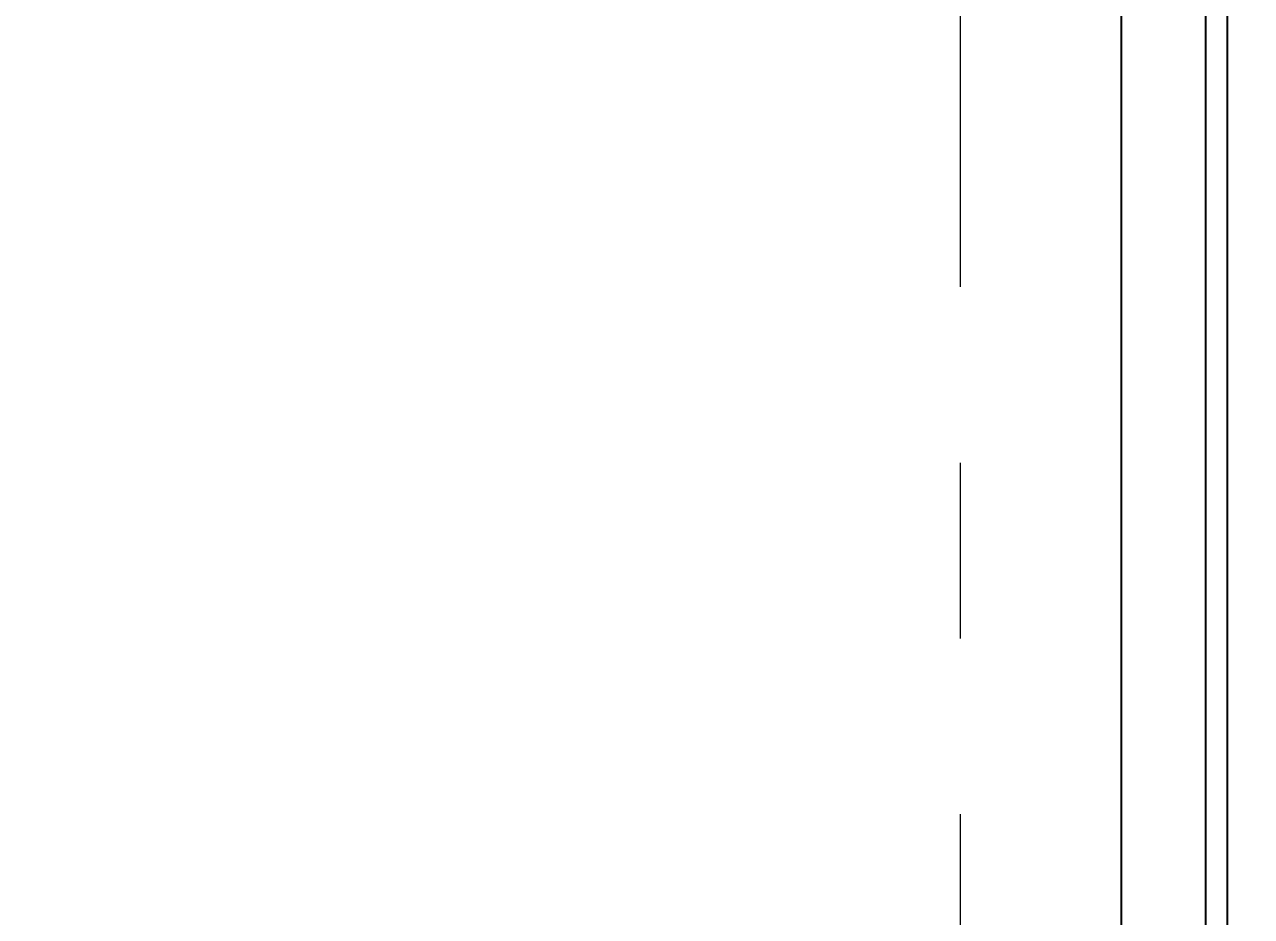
# Model space of a CAD drawing. Header units: millimetres. Extents: x 3470347 to 5996549, y -3470518 to 17149644.
# Drawn here: x 4859885 to 4862544, y 6612341 to 6614275 of the extents above; entities that cross this region are included whole.
import ezdxf

# ---------------------------------------------------------------- set-up
doc = ezdxf.new("R2010")
doc.units = ezdxf.units.MM
doc.header["$MEASUREMENT"] = 0
doc.linetypes.add('CENTER', pattern=[50.8, 31.75, -6.35, 6.35, -6.35])
doc.layers.get('0').update_dxf_attribs({"linetype": 'CONTINUOUS', "lineweight": 25})
doc.layers.add('CENTER', color=8, linetype='CENTER', lineweight=0)
doc.styles.add('TEXT3', font='geniso.shx')

msp = doc.modelspace()

# ---------------------------------------------------------------- texts
at = {"lineweight": 25, "insert": (4809670.7, 6614007.88, 0), "char_height": 222.5378, "width": 60811.1409, "attachment_point": 1, "style": 'TEXT3', "bg_fill": 2}
msp.add_mtext('{\\ftimes new roman|b0|i0|c0|p0;\\L-}', dxfattribs=at)

# ---------------------------------------------------------------- next in the draw order: linework, layer by layer
at = {"color": 8, "elevation": 0}
for points in [[(4832492.87, 6641107.26), (4832492.87, 6611107.26), (4862492.87, 6611107.26), (4862492.87, 6641107.26)], [(4832722.87, 6640877.26), (4832722.87, 6611337.26), (4862262.87, 6611337.26), (4862262.87, 6640877.26)]]:
    msp.add_lwpolyline(points, close=True, dxfattribs=at)
at = {"color": 6, "linetype": 'ByBlock', "elevation": 0}
msp.add_lwpolyline([(4862492.87, 6611593.93), (4862492.87, 6617380.59), (4862444.87, 6617380.59), (4862444.87, 6611593.93)], close=True, dxfattribs=at)
at = {"layer": 'CENTER', "color": 8, "ltscale": 60}
msp.add_line((4861912.87, 6646090.98, 0), (4861912.87, 6608276.48, 0), dxfattribs=at)

doc.saveas('drawing.dxf')
